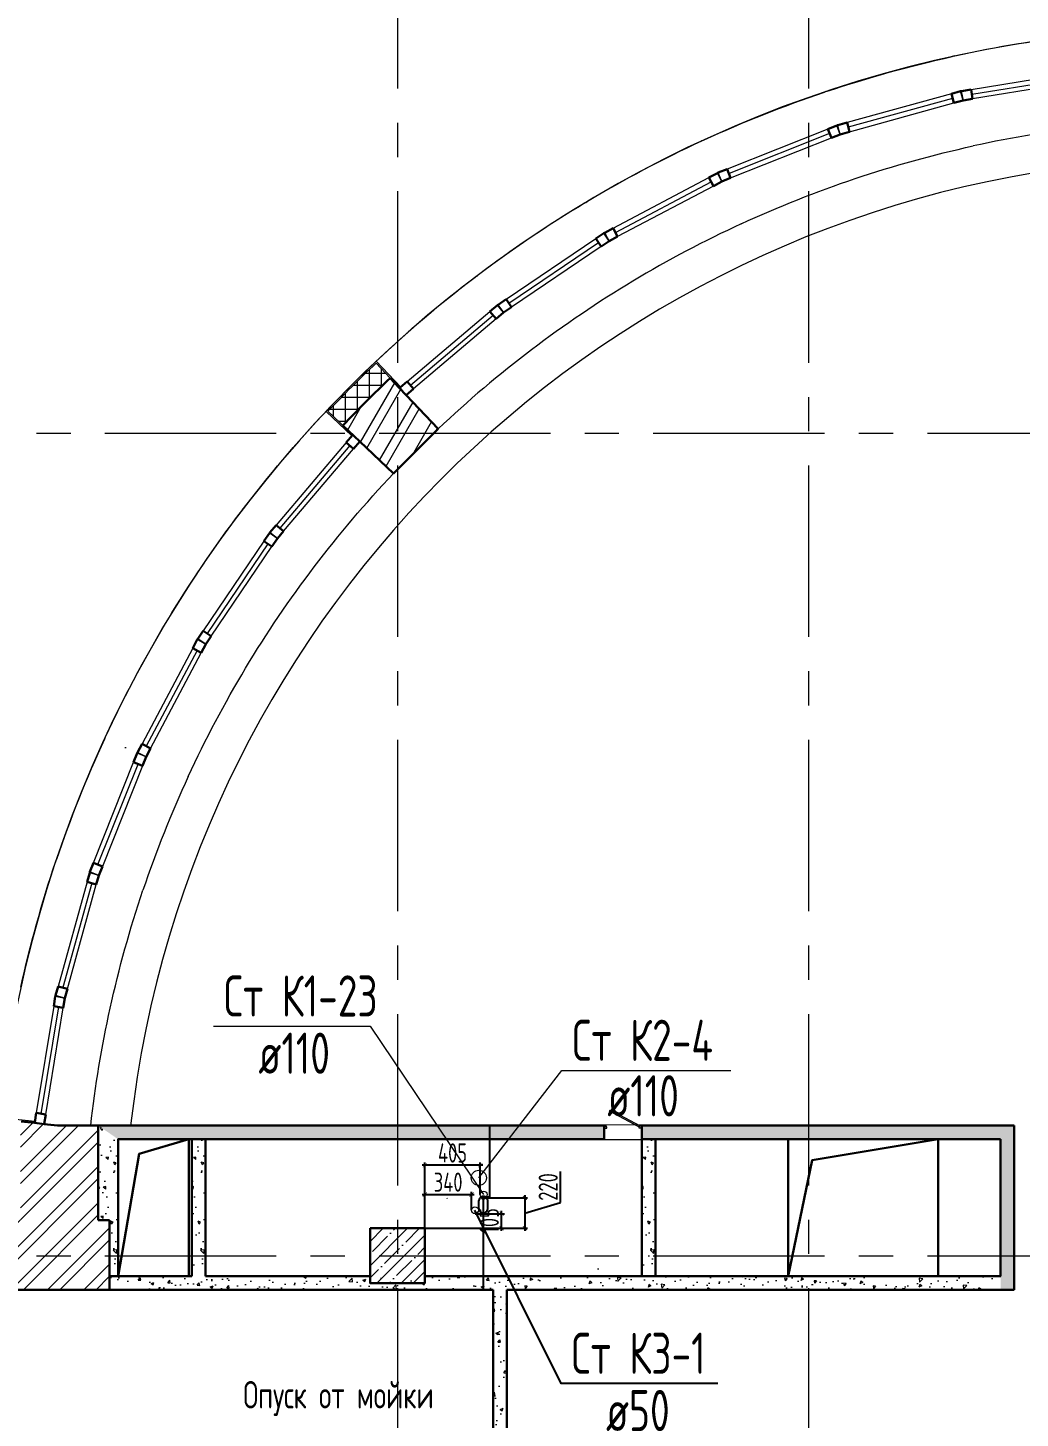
# Model space of a CAD drawing. Header units: millimetres. Extents: x -8689834 to 9419935, y -370377 to 166066.
# Drawn here: x -214931 to -207691, y 117416 to 127556 of the extents above; entities that cross this region are included whole.
import ezdxf
from ezdxf import colors
from ezdxf.entities.mleader import LeaderData, LeaderLine
from ezdxf.math import Vec2, Vec3

# ---------------------------------------------------------------- set-up
doc = ezdxf.new("R2010")
doc.units = ezdxf.units.MM
doc.header["$MEASUREMENT"] = 0
doc.linetypes.add('CENTER', pattern=[2, 1.25, -0.25, 0.25, -0.25])
doc.linetypes.add('Wipeout_Contour', pattern=[1000, 0, -1000])
doc.layers.get('0').update_dxf_attribs({"color": 250, "lineweight": 9})
for name, color, linetype, lineweight in [('_0', 250, 'Continuous', 9), ('АР_Колонны', 250, 'Continuous', 30), ('АР_Колонны Штрих', 250, 'Continuous', 5), ('АР_Навесной фасад', 190, 'Continuous', 5), ('АР_Оси', 195, 'Continuous', 9), ('АР_Отметки', 250, 'Continuous', 15), ('АР_Перегородки газоблок', 165, 'Continuous', 30), ('АР_Перегородки газоблок_Штрих', 165, 'Continuous', 5), ('АР_Подоконники', 163, 'Continuous', 9), ('АР_Сущ Несущая стена', 216, 'Continuous', 30), ('АР_Утеплитель', 154, 'Continuous', 9), ('АР_Штриховка кирпич', 250, 'Continuous', 9), ('ВК_канализация', 32, 'Continuous', 30), ('Задания на лючки', 32, 'Continuous', 15), ('Конструктив - Стены Несущие_Ном._пера__141', 7, 'Continuous', 20), ('М_проемы ОВ 4-5эт', 172, 'Continuous', 30), ('Окна Archicad_Ном._пера__1', 7, 'Continuous', 15), ('Окна Archicad_Ном._пера__141', 7, 'Continuous', 20), ('Окна Archicad_Ном._пера__21', 7, 'Continuous', 30), ('Эвакуация', 7, 'Continuous', 9)]:
    doc.layers.add(name, color=color, linetype=linetype, lineweight=lineweight)
for name, color, linetype in [('АР_Кровля дорожки', 245, 'Continuous'), ('Конструктив - Стены Несущие', 7, 'Continuous'), ('М_ОВ-ВК', 90, 'Continuous')]:
    doc.layers.add(name, color=color, linetype=linetype)
doc.layers.add('Конструктив - Стены Несущие_Ном._пера__176', color=7, linetype='Continuous', lineweight=5, true_color=0x93a0c6)
doc.styles.add('ISOCPEUR', font='isocpeur.ttf', dxfattribs={"width": 0.7})
doc.dimstyles.new('R_50', dxfattribs={"dimtxt": 140, "dimasz": 30, "dimexe": 20, "dimexo": 0, "dimgap": 20, "dimtad": 1, "dimdec": 0, "dimrnd": 5, "dimzin": 0, "dimdsep": 46, "dimtxsty": 'ISOCPEUR', "dimblk": 'ARCHTICK', "dimcen": 50, "dimdle": 20, "dimclrd": 256, "dimclre": 256, "dimclrt": 256, "dimadec": 0, "dimazin": 0, "dimtfac": 2, "dimtdec": 0, "dimtofl": 0, "dimtmove": 1, "dimatfit": 3, "dimfxl": 1, "dimtvp": 3, "dimtolj": 1, "dimtzin": 0, "dimarcsym": 0})
pattern_1 = [(45, (585.08, -69568.93), (-111.36932, 111.36932), [0, -105, 0, -157.5]), (110, (935.08, -69568.93), (148.0016, 53.86817), [0, -77, 0, -133])]

# ---------------------------------------------------------------- blocks, each defined once
blk = doc.blocks.new('_DotSmall')
at = {"color": 0, "linetype": 'ByBlock', "const_width": 0.5}
blk.add_lwpolyline([(-0.0625, 0, 1), (0.0625, 0, 1)], format="xyb", close=True, dxfattribs=at)
blk = doc.blocks.new('*U1792')
at = {"color": 7}
blk.add_wipeout([(-565, 60), (445, 60), (445, -310), (-565, -310)], dxfattribs=at)
for p, q in [((-530, 60), (-565, 60)), ((-550, 60), (-550, -10)), ((-550, -10), (-550, 60)), ((-510, 60), (-530, 60)), ((-510, 20), (-510, 60)), ((-500, 20), (-510, 20)), ((-500, -10), (-500, 20)), ((380, -10), (380, 20)), ((380, 20), (390, 20)), ((390, 20), (390, 60)), ((390, 60), (410, 60)), ((410, 60), (445, 60)), ((430, 60), (430, -10)), ((430, -10), (430, 60)), ((-565, -10), (-530, -10)), ((-530, -10), (-500, -10)), ((410, -10), (380, -10)), ((445, -10), (410, -10))]:
    blk.add_line(p, q)
at = {"lineweight": 30}
for p, q in [((-565, 60), (-565, -310)), ((445, 60), (445, -310))]:
    blk.add_line(p, q, dxfattribs=at)
blk.add_lwpolyline([(389, 60), (370, 25), (-424, 448), (-406, 483)], close=True)
blk = doc.blocks.new('Ви-1')
at = {"layer": 'АР_Штриховка кирпич', "ltscale": 100}
h = blk.add_hatch(dxfattribs=at)
h.set_pattern_fill('ANSI32', color=256, scale=500, angle=15)
h.set_pattern_definition([(60, (77450.78, -125124.61), (-162.37976, 93.75), []), (60, (77536.15, -125101.74), (-162.37976, 93.75), [])])
h.paths.add_polyline_path([(155, -179), (103, -123), (-73, -293), (-243, -468), (-184, -524), (155, -524)])
h.paths.add_polyline_path([(219, -247), (171, -196), (155, -179), (155, -524), (423, -524), (453, -494)])
h.paths.add_polyline_path([(423, -524), (155, -524), (155, -791)])
h.paths.add_polyline_path([(155, -524), (-184, -524), (-120, -585), (127, -819), (155, -791)])
at = {"layer": 'Конструктив - Стены Несущие_Ном._пера__176', "linetype": 'Continuous', "lineweight": 5, "true_color": 0x93a0c6}
h = blk.add_hatch(dxfattribs=at)
h.set_pattern_fill('ШТУКАТУРКА__ГИПС_01', color=253, style=0, pattern_type=2)
h.set_pattern_definition(pattern_1)
h.paths.add_polyline_path([(1529, 1158), (1521, 1153), (1655, 930), (1663, 936), (1535, 1150)])
h = blk.add_hatch(dxfattribs=at)
h.set_pattern_fill('ШТУКАТУРКА__ГИПС_01', color=253, style=0, pattern_type=2)
h.set_pattern_definition(pattern_1)
h.paths.add_polyline_path([(730, 617), (722, 611), (879, 404), (887, 410), (736, 609)])
h = blk.add_hatch(dxfattribs=at)
h.set_pattern_fill('ШТУКАТУРКА__ГИПС_01', color=253, style=0, pattern_type=2)
h.set_pattern_definition(pattern_1)
h.paths.add_polyline_path([(-1978, -2747), (-1982, -2756), (-1746, -2866), (-1742, -2856), (-1969, -2751)])
h = blk.add_hatch(dxfattribs=at)
h.set_pattern_fill('ШТУКАТУРКА__ГИПС_01', color=253, style=0, pattern_type=2)
h.set_pattern_definition(pattern_1)
h.paths.add_polyline_path([(-2339, -3654), (-2092, -3737), (-2089, -3727), (-2326, -3647), (-2336, -3644)])
at = {"layer": '_0'}
for p, q in [((4211, 2224), (4202, 2221)), ((4221, 2226), (4211, 2224)), ((3281, 1966), (3271, 1963)), ((3290, 1969), (3281, 1966)), ((4257, 1967), (4267, 1970)), ((4267, 1970), (4277, 1971)), ((3354, 1716), (3363, 1720)), ((3363, 1720), (3373, 1723)), ((2383, 1610), (2374, 1606)), ((2392, 1614), (2383, 1610)), ((2483, 1369), (2492, 1374)), ((2492, 1374), (2501, 1378)), ((730, 617), (722, 611)), ((738, 623), (730, 617)), ((879, 404), (887, 410)), ((887, 410), (895, 416))]:
    blk.add_line(p, q, dxfattribs=at)
at = {"layer": 'АР_Навесной фасад', "ltscale": 100}
blk.add_line((-2490, -5546), (-2749, -5518), dxfattribs=at)
blk.add_arc((6121, -6494), 8924, 95.7005, 174.0842, dxfattribs=at)
at = {"layer": 'АР_Подоконники', "ltscale": 100}
blk.add_arc((6110, -6470), 7952, 94.3613, 173.5319, dxfattribs=at)
at = {"layer": 'АР_Сущ Несущая стена', "ltscale": 100}
for p, q in [((219, -247), (453, -494)), ((127, -819), (453, -494)), ((-120, -585), (127, -819)), ((-2591, -5545), (-2492, -5556))]:
    blk.add_line(p, q, dxfattribs=at)
at = {"layer": 'Конструктив - Стены Несущие_Ном._пера__141', "color": 7, "linetype": 'Continuous', "lineweight": 20}
for p, q in [((4211, 2224), (4202, 2221)), ((4211, 2224), (4221, 2226)), ((3281, 1966), (3271, 1963)), ((3281, 1966), (3290, 1969)), ((4267, 1970), (4257, 1967)), ((4267, 1970), (4277, 1971)), ((3363, 1720), (3354, 1716)), ((3363, 1720), (3373, 1723)), ((2383, 1610), (2374, 1606)), ((2383, 1610), (2392, 1614)), ((2492, 1374), (2483, 1369)), ((2492, 1374), (2501, 1378)), ((1529, 1158), (1521, 1153)), ((1529, 1158), (1538, 1164)), ((1663, 936), (1655, 930)), ((1663, 936), (1672, 940)), ((730, 617), (722, 611)), ((730, 617), (738, 623)), ((887, 410), (879, 404)), ((887, 410), (895, 416)), ((219, -247), (453, -494)), ((-120, -585), (127, -819)), ((-984, -1095), (-990, -1102)), ((-984, -1095), (-978, -1087)), ((-777, -1252), (-783, -1260)), ((-777, -1252), (-771, -1244)), ((-1526, -1894), (-1531, -1902)), ((-1526, -1894), (-1521, -1885)), ((-1303, -2028), (-1308, -2037)), ((-1303, -2028), (-1298, -2020)), ((-1978, -2747), (-1982, -2756)), ((-1978, -2747), (-1974, -2738)), ((-1742, -2856), (-1746, -2866)), ((-1742, -2856), (-1738, -2847)), ((-2336, -3644), (-2339, -3654)), ((-2336, -3644), (-2332, -3635)), ((-2089, -3727), (-2092, -3737)), ((-2089, -3727), (-2086, -3718)), ((-2340, -4631), (-2342, -4641)), ((-2340, -4631), (-2338, -4621))]:
    blk.add_line(p, q, dxfattribs=at)
for start, end in [(133.3737, 133.5821), (136.3589, 136.5672)]:
    blk.add_arc((6121, -6494), 8254, start, end, dxfattribs=at)
at = {"layer": 'Окна Archicad_Ном._пера__1', "color": 7, "linetype": 'Continuous', "lineweight": 15}
for p, q in [((4340, 1982), (5120, 2109)), ((4346, 1947), (5125, 2074)), ((5131, 2040), (4351, 1913)), ((4196, 1950), (3435, 1740)), ((4282, 1901), (4263, 1969)), ((4282, 1901), (4271, 1970)), ((4205, 1916), (3444, 1706)), ((3453, 1672), (4215, 1883)), ((3295, 1693), (2561, 1401)), ((3308, 1660), (2574, 1369)), ((2586, 1336), (3321, 1628)), ((3386, 1653), (3360, 1719)), ((3386, 1653), (3367, 1721)), ((1728, 970), (2427, 1339)), ((2521, 1310), (2489, 1372)), ((2521, 1310), (2496, 1375)), ((1745, 939), (2443, 1308)), ((2460, 1277), (1761, 908)), ((1699, 875), (1660, 933)), ((1699, 875), (1667, 937)), ((948, 452), (1602, 894)), ((967, 423), (1622, 865)), ((1641, 836), (987, 394)), ((929, 355), (884, 408)), ((929, 355), (890, 412)), ((250, -175), (853, 336)), ((875, 309), (273, -201)), ((-192, -616), (-703, -1218)), ((-676, -1241), (-165, -639)), ((-819, -1313), (-1262, -1967)), ((-721, -1294), (-779, -1255)), ((-721, -1294), (-775, -1249)), ((-790, -1332), (-1233, -1986)), ((-1204, -2006), (-761, -1352)), ((-1243, -2064), (-1301, -2025)), ((-1338, -2093), (-1708, -2791)), ((-1307, -2109), (-1677, -2807)), ((-1646, -2824), (-1276, -2126)), ((-1243, -2064), (-1305, -2031)), ((-2062, -3659), (-1770, -2925)), ((-2030, -3672), (-1737, -2938)), ((-1679, -2886), (-1744, -2860)), ((-1679, -2886), (-1741, -2853)), ((-1705, -2951), (-1997, -3685)), ((-2023, -3750), (-2090, -3731)), ((-2023, -3750), (-2088, -3724)), ((-2109, -3798), (-2321, -4560)), ((-2075, -3808), (-2287, -4569)), ((-2253, -4578), (-2042, -3817)), ((-2272, -4646), (-2341, -4634)), ((-2272, -4646), (-2339, -4627)), ((-2352, -4703), (-2480, -5483)), ((-2318, -4709), (-2446, -5489)), ((-2411, -5494), (-2283, -4715)), ((-2422, -5563), (-2491, -5552))]:
    blk.add_line(p, q, dxfattribs=at)
for major_axis, start_param, end_param in [((6310, 6310), 0.893947, 0.99997), ((5837, 5837), 0.892826, 1.001091), ((-6310, 6310), -0.352056, -0.246033), ((-6310, 6310), -0.243792, -0.137768), ((-5837, 5837), -0.353177, -0.244912), ((5837, 5837), 1.325884, 1.434148), ((-5837, 5837), -0.136648, -0.028383), ((-6310, 6310), 0.353267, 0.45929), ((-7667, 3058), -0.053684, 0.054581)]:
    blk.add_ellipse((6121, -6494), major_axis=major_axis, ratio=1, start_param=start_param, end_param=end_param, dxfattribs=at)
at = {"layer": 'Окна Archicad_Ном._пера__1', "color": 7, "linetype": 'Continuous', "lineweight": 15, "extrusion": (0, 0, -1)}
for major_axis, start_param, end_param in [((6310, 6310), -1.108235, -1.002211), ((6310, 6310), -1.216499, -1.110476), ((-5837, 5837), 0.461441, 0.569706), ((-5837, 5837), 0.353177, 0.461441), ((-5837, 5837), 6.147568, 6.255832), ((-6310, 6310), 6.040424, 6.146447), ((-5837, 5837), 6.039303, 6.147568), ((6310, 6310), 4.361363, 4.467386), ((5837, 5837), 4.360243, 4.468507), ((-8621, 2308), -0.043721, 0.062302), ((5837, 5837), 4.143714, 4.251978), ((5837, 5837), 4.038655, 4.143714)]:
    blk.add_ellipse((6121, -6494), major_axis=major_axis, ratio=1, start_param=start_param, end_param=end_param, dxfattribs=at)
at = {"layer": 'Окна Archicad_Ном._пера__141', "color": 7, "linetype": 'Continuous', "lineweight": 20}
for p, q in [((4211, 2224), (4202, 2221)), ((4211, 2224), (4221, 2226)), ((3281, 1966), (3271, 1963)), ((3281, 1966), (3290, 1969)), ((4267, 1970), (4282, 1901)), ((4267, 1970), (4282, 1901)), ((4267, 1970), (4282, 1901)), ((4267, 1970), (4282, 1901)), ((3363, 1720), (3386, 1653)), ((3363, 1720), (3386, 1653)), ((3363, 1720), (3386, 1653)), ((3363, 1720), (3386, 1653)), ((2383, 1610), (2374, 1606)), ((2383, 1610), (2392, 1614)), ((2492, 1374), (2521, 1310)), ((2492, 1374), (2521, 1310)), ((2492, 1374), (2521, 1310)), ((2492, 1374), (2521, 1310)), ((1529, 1158), (1521, 1153)), ((1529, 1158), (1538, 1164)), ((1663, 936), (1699, 875)), ((1663, 936), (1699, 875)), ((1663, 936), (1699, 875)), ((1663, 936), (1699, 875)), ((730, 617), (722, 611)), ((730, 617), (738, 623)), ((887, 410), (929, 355)), ((887, 410), (929, 355)), ((887, 410), (929, 355)), ((887, 410), (929, 355)), ((-984, -1095), (-990, -1102)), ((-984, -1095), (-978, -1087)), ((-777, -1252), (-721, -1294)), ((-777, -1252), (-721, -1294)), ((-777, -1252), (-721, -1294)), ((-777, -1252), (-721, -1294)), ((-1526, -1894), (-1531, -1902)), ((-1526, -1894), (-1521, -1885)), ((-1303, -2028), (-1243, -2064)), ((-1303, -2028), (-1243, -2064)), ((-1303, -2028), (-1243, -2064)), ((-1303, -2028), (-1243, -2064)), ((-1978, -2747), (-1982, -2756)), ((-1978, -2747), (-1974, -2738)), ((-1742, -2856), (-1679, -2886)), ((-1742, -2856), (-1679, -2886)), ((-1742, -2856), (-1679, -2886)), ((-1742, -2856), (-1679, -2886)), ((-2336, -3644), (-2339, -3654)), ((-2336, -3644), (-2332, -3635)), ((-2089, -3727), (-2023, -3750)), ((-2089, -3727), (-2023, -3750)), ((-2089, -3727), (-2023, -3750)), ((-2089, -3727), (-2023, -3750)), ((-2340, -4631), (-2272, -4646)), ((-2340, -4631), (-2272, -4646)), ((-2340, -4631), (-2272, -4646)), ((-2340, -4631), (-2272, -4646))]:
    blk.add_line(p, q, dxfattribs=at)
at = {"layer": 'Окна Archicad_Ном._пера__21', "color": 7, "linetype": 'Continuous', "lineweight": 30}
for p, q in [((4263, 1969), (4196, 1950)), ((4196, 1950), (4215, 1883)), ((4267, 1970), (4263, 1969)), ((4267, 1970), (4271, 1970)), ((4271, 1970), (4340, 1982)), ((4340, 1982), (4351, 1913)), ((4215, 1883), (4282, 1901)), ((4351, 1913), (4282, 1901)), ((3435, 1740), (3367, 1721)), ((3453, 1672), (3435, 1740)), ((3360, 1719), (3295, 1693)), ((3295, 1693), (3321, 1628)), ((3321, 1628), (3386, 1653)), ((3363, 1720), (3360, 1719)), ((3367, 1721), (3363, 1720)), ((3386, 1653), (3453, 1672)), ((2427, 1339), (2489, 1372)), ((2460, 1277), (2427, 1339)), ((2489, 1372), (2492, 1374)), ((2496, 1375), (2492, 1374)), ((2561, 1401), (2496, 1375)), ((2521, 1310), (2586, 1336)), ((2586, 1336), (2561, 1401)), ((2521, 1310), (2460, 1277)), ((1602, 894), (1660, 933)), ((1660, 933), (1663, 936)), ((1663, 936), (1667, 937)), ((1667, 937), (1728, 970)), ((1728, 970), (1761, 908)), ((1641, 836), (1602, 894)), ((1699, 875), (1641, 836)), ((1761, 908), (1699, 875)), ((830, 363), (884, 408)), ((884, 408), (887, 410)), ((887, 410), (890, 412)), ((890, 412), (948, 452)), ((948, 452), (987, 394)), ((875, 309), (830, 363)), ((929, 355), (875, 309)), ((987, 394), (929, 355)), ((-730, -1195), (-775, -1249)), ((-676, -1241), (-730, -1195)), ((-779, -1255), (-819, -1313)), ((-819, -1313), (-761, -1352)), ((-777, -1252), (-779, -1255)), ((-775, -1249), (-777, -1252)), ((-761, -1352), (-721, -1294)), ((-721, -1294), (-676, -1241)), ((-1303, -2028), (-1305, -2031)), ((-1301, -2025), (-1303, -2028)), ((-1262, -1967), (-1301, -2025)), ((-1204, -2006), (-1262, -1967)), ((-1243, -2064), (-1204, -2006)), ((-1305, -2031), (-1338, -2093)), ((-1338, -2093), (-1276, -2126)), ((-1276, -2126), (-1243, -2064)), ((-1708, -2791), (-1741, -2853)), ((-1646, -2824), (-1708, -2791)), ((-1679, -2886), (-1646, -2824)), ((-1770, -2925), (-1744, -2860)), ((-1705, -2951), (-1770, -2925)), ((-1744, -2860), (-1742, -2856)), ((-1741, -2853), (-1742, -2856)), ((-1679, -2886), (-1705, -2951)), ((-2090, -3731), (-2109, -3798)), ((-2089, -3727), (-2090, -3731)), ((-2089, -3727), (-2088, -3724)), ((-2088, -3724), (-2062, -3659)), ((-2062, -3659), (-1997, -3685)), ((-2042, -3817), (-2023, -3750)), ((-1997, -3685), (-2023, -3750)), ((-2109, -3798), (-2042, -3817)), ((-2321, -4560), (-2339, -4627)), ((-2253, -4578), (-2321, -4560)), ((-2341, -4634), (-2352, -4703)), ((-2340, -4631), (-2341, -4634)), ((-2339, -4627), (-2340, -4631)), ((-2283, -4715), (-2272, -4646)), ((-2272, -4646), (-2253, -4578)), ((-2352, -4703), (-2283, -4715)), ((-2491, -5552), (-2492, -5556)), ((-2480, -5483), (-2491, -5552)), ((-2411, -5494), (-2480, -5483)), ((-2422, -5563), (-2411, -5494))]:
    blk.add_line(p, q, dxfattribs=at)
at = {"color": 254, "linetype": 'Wipeout_Contour', "lineweight": 0, "ltscale": 349198.97132}
blk.add_wipeout([(0, 0), (-7, -7), (0, -14), (171, -196), (179, -189)], dxfattribs=at).dxf.layer = 'Конструктив - Стены Несущие'
at = {"color": 254, "linetype": 'Wipeout_Contour', "lineweight": 0, "ltscale": 347451.876282}
blk.add_wipeout([(-366, -366), (-177, -545), (-170, -537), (-352, -365), (-359, -358)], dxfattribs=at).dxf.layer = 'Конструктив - Стены Несущие'
at = {"layer": 'АР_Утеплитель', "ltscale": 100}
h = blk.add_hatch(dxfattribs=at)
h.set_pattern_fill('ANSI37', color=256, scale=700, angle=45)
h.set_pattern_definition([(90, (77450.78, -125124.615), (-87.5, 0), []), (180, (77450.78, -125124.615), (-7e-15, -87.5), [])])
h.paths.add_polyline_path([(103, -123), (0, -14), (-179, -187), (-352, -365), (-243, -468, -0.013935)])
at = {"layer": 'АР_Сущ Несущая стена', "ltscale": 100}
blk.add_line((171, -196), (219, -247), dxfattribs=at)
for points in [[(103, -123), (171, -196)], [(-243, -468), (-120, -585)]]:
    blk.add_lwpolyline(points, dxfattribs=at)
blk.add_arc((6121, -6494), 8764, 133.3737, 136.5672, dxfattribs=at)
at = {"layer": 'Конструктив - Стены Несущие_Ном._пера__141', "color": 7, "linetype": 'Continuous', "lineweight": 20}
for p, q in [((-7, -7), (0, 0)), ((179, -189), (0, 0)), ((0, -14), (171, -196)), ((171, -196), (179, -189)), ((171, -196), (219, -247)), ((-359, -358), (-366, -366)), ((-177, -545), (-366, -366)), ((-352, -365), (-170, -537)), ((-170, -537), (-177, -545)), ((-170, -537), (-120, -585))]:
    blk.add_line(p, q, dxfattribs=at)
for radius in [8924, 8914]:
    blk.add_arc((6121, -6494), radius, 133.3737, 136.5672, dxfattribs=at)
at = {"layer": 'Окна Archicad_Ном._пера__1', "color": 7, "linetype": 'Continuous', "lineweight": 15}
for p, q in [((227, -148), (830, 363)), ((219, -247), (174, -193)), ((-218, -593), (-730, -1195)), ((-120, -585), (-173, -540))]:
    blk.add_line(p, q, dxfattribs=at)
blk.add_ellipse((6121, -6494), major_axis=(-6310, 6310), ratio=1, start_param=-0.135527, end_param=-0.029504, dxfattribs=at)
at = {"layer": 'Окна Archicad_Ном._пера__1', "color": 7, "linetype": 'Continuous', "lineweight": 15, "extrusion": (0, 0, -1)}
blk.add_ellipse((6121, -6494), major_axis=(6310, 6310), ratio=1, start_param=4.577892, end_param=4.683915, dxfattribs=at)
at = {"layer": 'Окна Archicad_Ном._пера__141', "color": 7, "linetype": 'Continuous', "lineweight": 20}
for p, q in [((-7, -7), (0, 0)), ((179, -189), (0, 0)), ((171, -196), (219, -247)), ((-359, -358), (-366, -366)), ((-177, -545), (-366, -366)), ((-170, -537), (-120, -585)), ((-170, -537), (-120, -585))]:
    blk.add_line(p, q, dxfattribs=at)
at = {"layer": 'Окна Archicad_Ном._пера__21', "color": 7, "linetype": 'Continuous', "lineweight": 30}
for p, q in [((171, -196), (174, -193)), ((174, -193), (227, -148)), ((273, -201), (219, -247)), ((227, -148), (273, -201)), ((-173, -540), (-218, -593)), ((-218, -593), (-165, -639)), ((-170, -537), (-173, -540)), ((-165, -639), (-120, -585))]:
    blk.add_line(p, q, dxfattribs=at)
blk = doc.blocks.new('_ArchTick')
at = {"color": 0, "linetype": 'ByBlock', "const_width": 0.15}
blk.add_lwpolyline([(-0.5, -0.5), (0.5, 0.5)], dxfattribs=at)
blk = doc.blocks.new('*D2197')
at = {"lineweight": -2, "ltscale": 100, "transparency": 16777216}
for p, q in [((-211668, 118907), (-211454, 118907)), ((-211474, 118781), (-211474, 118927)), ((-212034, 118801), (-211454, 118801))]:
    blk.add_line(p, q, dxfattribs=at)
at = {"lineweight": -2, "ltscale": 100, "transparency": 16777216, "xscale": 30, "yscale": 30, "zscale": 30}
for p, rotation in [((-211474, 118907), 90), ((-211474, 118801), 270)]:
    blk.add_blockref('_ArchTick', p, dxfattribs=dict(at, rotation=rotation))
at = {"ltscale": 100, "transparency": 16777216, "insert": (-211564, 118854), "char_height": 140, "attachment_point": 5, "rotation": 90, "style": 'ISOCPEUR'}
blk.add_mtext('\\A1;105', dxfattribs=at)
blk = doc.blocks.new('*D2198')
at = {"lineweight": -2, "ltscale": 100, "transparency": 16777216}
for p, q in [((-211044, 118989), (-211044, 119215)), ((-211607, 119022), (-211284, 119022)), ((-211304, 119042), (-211304, 118781)), ((-211304, 118911), (-211044, 118989)), ((-212034, 118801), (-211284, 118801))]:
    blk.add_line(p, q, dxfattribs=at)
at = {"lineweight": -2, "ltscale": 100, "transparency": 16777216, "xscale": 30, "yscale": 30, "zscale": 30}
for p, rotation in [((-211304, 119022), 90), ((-211304, 118801), 270)]:
    blk.add_blockref('_ArchTick', p, dxfattribs=dict(at, rotation=rotation))
at = {"ltscale": 100, "transparency": 16777216, "insert": (-211134, 119102), "char_height": 140, "attachment_point": 5, "rotation": 90, "style": 'ISOCPEUR'}
blk.add_mtext('\\A1;220', dxfattribs=at)
blk = doc.blocks.new('*D2034')
at = {"lineweight": -2, "ltscale": 100, "transparency": 16777216}
for p, q in [((-212054, 119047), (-211673, 119047)), ((-212034, 118801), (-212034, 119067)), ((-211693, 118932), (-211693, 119067))]:
    blk.add_line(p, q, dxfattribs=at)
at = {"lineweight": -2, "ltscale": 100, "transparency": 16777216, "xscale": 30, "yscale": 30, "zscale": 30, "rotation": 180}
blk.add_blockref('_ArchTick', (-212034, 119047), dxfattribs=at)
at = {"lineweight": -2, "ltscale": 100, "transparency": 16777216, "xscale": 30, "yscale": 30, "zscale": 30}
blk.add_blockref('_ArchTick', (-211693, 119047), dxfattribs=at)
at = {"ltscale": 100, "transparency": 16777216, "insert": (-211864, 119137), "char_height": 140, "attachment_point": 5, "style": 'ISOCPEUR'}
blk.add_mtext('\\A1;340', dxfattribs=at)
blk = doc.blocks.new('*D2035')
at = {"lineweight": -2, "ltscale": 100, "transparency": 16777216}
for p, q in [((-211610, 119260), (-212054, 119260)), ((-212034, 119027), (-212034, 119280)), ((-211630, 119047), (-211630, 119280))]:
    blk.add_line(p, q, dxfattribs=at)
at = {"lineweight": -2, "ltscale": 100, "transparency": 16777216, "xscale": 30, "yscale": 30, "zscale": 30, "rotation": 180}
blk.add_blockref('_ArchTick', (-212034, 119260), dxfattribs=at)
at = {"lineweight": -2, "ltscale": 100, "transparency": 16777216, "xscale": 30, "yscale": 30, "zscale": 30}
blk.add_blockref('_ArchTick', (-211630, 119260), dxfattribs=at)
at = {"ltscale": 100, "transparency": 16777216, "insert": (-211832, 119350), "char_height": 140, "attachment_point": 5, "style": 'ISOCPEUR'}
blk.add_mtext('\\A1;405', dxfattribs=at)

msp = doc.modelspace()

# ---------------------------------------------------------------- hatches: boundary and pattern name
at = {"layer": 'АР_Колонны Штрих', "ltscale": 100}
h = msp.add_hatch(dxfattribs=at)
h.set_pattern_fill('ANSI35', scale=500)
h.set_pattern_definition([(45, (-1169486.01, 158672.16), (-88.388348, 88.388348), []), (45, (-1169397.63, 158672.16), (-88.388348, 88.388348), [156.25, -31.25, 0, -31.25])])
h.paths.add_polyline_path([(-212033.9, 118800.7), (-212433.9, 118800.7), (-212433.9, 118400.7), (-212033.9, 118400.7)])
at = {"layer": 'АР_Перегородки газоблок_Штрих', "ltscale": 100}
h = msp.add_hatch(dxfattribs=at)
h.set_pattern_fill('AR-CONC', scale=30)
h.set_pattern_definition([(50, (2627.93, 6749.96), (215.17805, -18.82564), [22.5, -247.5]), (355, (2627.93, 6749.96), (-41.6254, 225.65764), [18, -198]), (100.45144, (2645.86, 6748.4), (173.55265, 206.832), [19.12206, -210.34263]), (46.1842, (2627.93, 6809.96), (320.1724, -49.65578), [33.75, -371.25]), (96.63564, (2654.6, 6805.82), (280.3986, 292.2356), [28.6831, -315.51413]), (351.18416, (2627.93, 6809.96), (280.3986, 292.2356), [27, -297]), (21, (2657.93, 6794.96), (179.07212, -120.78567), [22.5, -247.5]), (326, (2657.93, 6794.96), (72.9946, 217.54501), [18, -198]), (71.45144, (2672.85, 6784.9), (252.06671, 96.75935), [19.12206, -210.34263]), (37.5, (2627.93, 6749.96), (3.647957, 99.868156), [0, -195.6, 0, -201, 0, -198.75]), (7.5, (2627.93, 6749.96), (78.92086, 118.323514), [0, -114.6, 0, -191.1, 0, -75.75]), (327.5, (2561.03, 6749.96), (160.14673, -6.766462), [0, -75, 0, -234, 0, -310.5]), (317.5, (2531.03, 6749.96), (174.95585, 30.031495), [0, -97.5, 0, -155.4, 0, -220.5])])
h.paths.add_polyline_path([(-207733.9, 119550.6), (-214417.2, 119550.6), (-214272, 119450.6), (-207833.9, 119450.6), (-207833.9, 118350.7), (-207733.9, 118350.7)])
h = msp.add_hatch(dxfattribs=at)
h.set_pattern_fill('AR-CONC', scale=30, angle=90)
h.set_pattern_definition([(140, (-101571.35, 329792.49), (18.82564, 215.17805), [22.5, -247.5]), (85, (-101571.35, 329792.49), (-225.65764, -41.6254), [18, -198]), (190.45144, (-101569.78, 329810.42), (-206.832, 173.55265), [19.12206, -210.34263]), (136.1842, (-101631.35, 329792.5), (49.65578, 320.1724), [33.75, -371.25]), (186.63564, (-101627.2, 329819.17), (-292.2356, 280.3986), [28.6831, -315.51413]), (81.18416, (-101631.35, 329792.5), (-292.2356, 280.3986), [27, -297]), (111, (-101616.35, 329822.49), (120.78567, 179.07212), [22.5, -247.5]), (56, (-101616.35, 329822.49), (-217.54501, 72.9946), [18, -198]), (161.45144, (-101606.28, 329837.4), (-96.75935, 252.06671), [19.12206, -210.34263]), (127.5, (-101571.35, 329792.49), (-99.868156, 3.647957), [0, -195.6, 0, -201, 0, -198.75]), (97.5, (-101571.35, 329792.49), (-118.323514, 78.92086), [0, -114.6, 0, -191.1, 0, -75.75]), (57.5, (-101571.35, 329725.59), (6.766462, 160.14673), [0, -75, 0, -234, 0, -310.5]), (47.5, (-101571.35, 329695.59), (-30.031495, 174.95585), [0, -97.5, 0, -155.4, 0, -220.5])])
h.paths.add_polyline_path([(-214417.2, 119550.6), (-214417.2, 118860.7), (-214333.9, 118860.7), (-214333.9, 118450.7), (-214272, 118450.7), (-214272, 119330.6), (-214272, 119450.6)])
h = msp.add_hatch(dxfattribs=at)
h.set_pattern_fill('AR-CONC', scale=30, angle=90)
h.set_pattern_definition([(140, (-100933.23, 329792.49), (18.82564, 215.17805), [22.5, -247.5]), (85, (-100933.23, 329792.49), (-225.65764, -41.6254), [18, -198]), (190.45144, (-100931.66, 329810.42), (-206.832, 173.55265), [19.12206, -210.34263]), (136.1842, (-100993.23, 329792.5), (49.65578, 320.1724), [33.75, -371.25]), (186.63564, (-100989.1, 329819.17), (-292.2356, 280.3986), [28.6831, -315.51413]), (81.18416, (-100993.23, 329792.5), (-292.2356, 280.3986), [27, -297]), (111, (-100978.23, 329822.49), (120.78567, 179.07212), [22.5, -247.5]), (56, (-100978.23, 329822.49), (-217.54501, 72.9946), [18, -198]), (161.45144, (-100968.17, 329837.4), (-96.75935, 252.06671), [19.12206, -210.34263]), (127.5, (-100933.23, 329792.49), (-99.868156, 3.647957), [0, -195.6, 0, -201, 0, -198.75]), (97.5, (-100933.23, 329792.49), (-118.323514, 78.92086), [0, -114.6, 0, -191.1, 0, -75.75]), (57.5, (-100933.23, 329725.59), (6.766462, 160.14673), [0, -75, 0, -234, 0, -310.5]), (47.5, (-100933.23, 329695.59), (-30.031495, 174.95585), [0, -97.5, 0, -155.4, 0, -220.5])])
h.paths.add_polyline_path([(-213733.9, 119450.6), (-213733.9, 118450.7), (-213633.9, 118450.7), (-213633.9, 119330.6), (-213633.9, 119450.6)])
h = msp.add_hatch(dxfattribs=at)
h.set_pattern_fill('AR-CONC', scale=30, angle=90)
h.set_pattern_definition([(140, (-97651.45, 329792.49), (18.82564, 215.17805), [22.5, -247.5]), (85, (-97651.45, 329792.49), (-225.65764, -41.6254), [18, -198]), (190.45144, (-97649.88, 329810.42), (-206.832, 173.55265), [19.12206, -210.34263]), (136.1842, (-97711.45, 329792.5), (49.65578, 320.1724), [33.75, -371.25]), (186.63564, (-97707.3, 329819.17), (-292.2356, 280.3986), [28.6831, -315.51413]), (81.18416, (-97711.45, 329792.5), (-292.2356, 280.3986), [27, -297]), (111, (-97696.45, 329822.49), (120.78567, 179.07212), [22.5, -247.5]), (56, (-97696.45, 329822.49), (-217.54501, 72.9946), [18, -198]), (161.45144, (-97686.38, 329837.4), (-96.75935, 252.06671), [19.12206, -210.34263]), (127.5, (-97651.45, 329792.49), (-99.868156, 3.647957), [0, -195.6, 0, -201, 0, -198.75]), (97.5, (-97651.45, 329792.49), (-118.323514, 78.92086), [0, -114.6, 0, -191.1, 0, -75.75]), (57.5, (-97651.45, 329725.59), (6.766462, 160.14673), [0, -75, 0, -234, 0, -310.5]), (47.5, (-97651.45, 329695.59), (-30.031495, 174.95585), [0, -97.5, 0, -155.4, 0, -220.5])])
h.paths.add_polyline_path([(-210452.1, 119450.6), (-210452.1, 118450.7), (-210352.1, 118450.7), (-210352.1, 119330.6), (-210352.1, 119450.6)])
h = msp.add_hatch(dxfattribs=at)
h.set_pattern_fill('AR-CONC', scale=30)
h.set_pattern_definition([(50, (-1093.51, 5650), (215.17805, -18.82564), [22.5, -247.5]), (355, (-1093.5, 5650), (-41.6254, 225.65764), [18, -198]), (100.45144, (-1075.58, 5648.43), (173.55265, 206.832), [19.12206, -210.34263]), (46.1842, (-1093.5, 5710), (320.1724, -49.65578), [33.75, -371.25]), (96.63564, (-1066.83, 5705.86), (280.3986, 292.2356), [28.6831, -315.51413]), (351.18416, (-1093.5, 5710), (280.3986, 292.2356), [27, -297]), (21, (-1063.51, 5695), (179.07212, -120.78567), [22.5, -247.5]), (326, (-1063.5, 5695), (72.9946, 217.54501), [18, -198]), (71.45144, (-1048.59, 5684.93), (252.06671, 96.75935), [19.12206, -210.34263]), (37.5, (-1093.51, 5650), (3.647957, 99.868156), [0, -195.6, 0, -201, 0, -198.75]), (7.5, (-1093.51, 5650), (78.92086, 118.323514), [0, -114.6, 0, -191.1, 0, -75.75]), (327.5, (-1160.41, 5650), (160.14673, -6.766462), [0, -75, 0, -234, 0, -310.5]), (317.5, (-1190.41, 5650), (174.95585, 30.031495), [0, -97.5, 0, -155.4, 0, -220.5])])
h.paths.add_polyline_path([(-211435.4, 118450.7), (-214333.9, 118450.7), (-214333.9, 118350.7), (-211535.4, 118350.7), (-211535.4, 115923.8), (-211435.4, 115923.8)])
h = msp.add_hatch(dxfattribs=at)
h.set_pattern_fill('AR-CONC', scale=30, angle=180)
h.set_pattern_definition([(230, (-421777.2, 231151.36), (-215.17805, 18.82564), [22.5, -247.5]), (175, (-421777.2, 231151.36), (41.6254, -225.65764), [18, -198]), (280.45144, (-421795.13, 231152.93), (-173.55265, -206.832), [19.12206, -210.34263]), (226.1842, (-421777.2, 231091.36), (-320.1724, 49.65578), [33.75, -371.25]), (276.63564, (-421803.88, 231095.5), (-280.3986, -292.2356), [28.6831, -315.51413]), (171.18416, (-421777.2, 231091.36), (-280.3986, -292.2356), [27, -297]), (201, (-421807.2, 231106.36), (-179.07212, 120.78567), [22.5, -247.5]), (146, (-421807.2, 231106.36), (-72.9946, -217.54501), [18, -198]), (251.45144, (-421822.12, 231116.43), (-252.06671, -96.75935), [19.12206, -210.34263]), (217.5, (-421777.2, 231151.365), (-3.647957, -99.868156), [0, -195.6, 0, -201, 0, -198.75]), (187.5, (-421777.2, 231151.36), (-78.92086, -118.323514), [0, -114.6, 0, -191.1, 0, -75.75]), (147.5, (-421710.3, 231151.365), (-160.14673, 6.766462), [0, -75, 0, -234, 0, -310.5]), (137.5, (-421680.3, 231151.36), (-174.95585, -30.031495), [0, -97.5, 0, -155.4, 0, -220.5])])
h.paths.add_polyline_path([(-211435.4, 118350.7), (-207835.8, 118350.7), (-207835.8, 118450.7), (-211435.4, 118450.7)])
at = {"layer": 'АР_Штриховка кирпич', "ltscale": 100}
h = msp.add_hatch(dxfattribs=at)
h.set_pattern_fill('ANSI32', scale=500)
h.set_pattern_definition([(45, (-1163480.52, 164822.8), (-132.58252, 132.58252), []), (45, (-1163392.13, 164822.8), (-132.58252, 132.58252), [])])
h.paths.add_polyline_path([(-214333.9, 118860.8), (-214417.2, 118860.7), (-214417.2, 119550.6), (-214714.7, 119550.6), (-214980.2, 119579.6), (-214984.1, 119550.6), (-214984.1, 118860.7), (-218493.9, 118860.8), (-218493.9, 117835.7), (-217983.9, 117835.7), (-217983.9, 118350.7), (-214333.9, 118350.5)])

# ---------------------------------------------------------------- linework, layer by layer
at = {"layer": 'АР_Колонны', "color": 7, "ltscale": 100}
msp.add_lwpolyline([(-212433.9, 118800.7), (-212033.9, 118800.7), (-212033.9, 118400.7), (-212433.9, 118400.7)], close=True, dxfattribs=at)
at = {"layer": 'АР_Кровля дорожки', "color": 3, "ltscale": 500}
msp.add_lwpolyline([(-211607.4, 119021.8), (-211607.4, 118350.7)], dxfattribs=at)
at = {"layer": 'АР_Кровля дорожки', "color": 7, "ltscale": 500}
msp.add_lwpolyline([(-209895.8, 117668), (-211040.6, 117668), (-211668.2, 118932.5)], dxfattribs=at)
at = {"layer": 'АР_Оси', "color": 7, "linetype": 'CENTER', "ltscale": 1000}
for p, q in [((-212233.9, 134363.2), (-212233.9, 78630.8)), ((-209233.9, 134363.2), (-209233.9, 78630.8)), ((-224367.6, 124600.7), (-141189.2, 124600.7)), ((-224367.6, 124600.7), (-141189.2, 124600.7)), ((-224367.6, 118600.7), (-141189.2, 118600.7))]:
    msp.add_line(p, q, dxfattribs=at)
at = {"layer": 'АР_Перегородки газоблок', "color": 7, "ltscale": 100}
for p, q in [((-207733.9, 119550.6), (-214417.2, 119550.6)), ((-214417.2, 119550.6), (-214417.2, 119550.6)), ((-214272, 119450.6), (-214272, 118450.7)), ((-213733.9, 119450.6), (-214272, 119450.6)), ((-213733.9, 119450.6), (-213733.9, 118450.7)), ((-211535.4, 119450.6), (-213733.9, 119450.6)), ((-213633.9, 119450.6), (-213633.9, 118450.7)), ((-211535.4, 119450.6), (-207833.9, 119450.6)), ((-210452.1, 119450.6), (-210452.1, 118450.7)), ((-210352.1, 119450.6), (-210352.1, 118450.7)), ((-207833.9, 119450.6), (-207833.9, 118450.7)), ((-207733.9, 119550.6), (-207733.9, 118350.7)), ((-213733.9, 118450.7), (-214333.9, 118450.7)), ((-212433.9, 118450.7), (-213633.9, 118450.7)), ((-207831.9, 118450.7), (-212033.9, 118450.7)), ((-211535.4, 118350.7), (-214333.9, 118350.7)), ((-211535.4, 118149.9), (-211535.4, 118350.7)), ((-211435.4, 118350.7), (-211435.4, 115923.8)), ((-207733.9, 118350.7), (-211435.4, 118350.7))]:
    msp.add_line(p, q, dxfattribs=at)
msp.add_lwpolyline([(-211535.4, 116122.3), (-211535.4, 118218.1)], dxfattribs=at)
at = {"layer": 'АР_Сущ Несущая стена', "color": 7, "ltscale": 100}
for p, q in [((-214714.7, 119550.6), (-214417.2, 119550.6)), ((-214417.2, 118860.7), (-214333.9, 118860.7)), ((-214333.9, 118350.7), (-214333.9, 118860.7)), ((-217983.9, 118350.7), (-214333.9, 118350.7))]:
    msp.add_line(p, q, dxfattribs=at)
msp.add_lwpolyline([(-214417.2, 119550.6), (-214417.2, 118860.7)], dxfattribs=at)
at = {"layer": 'ВК_канализация', "color": 6, "lineweight": 13, "ltscale": 500}
msp.add_circle((-211640.2, 119168.7), 55, dxfattribs=at)
at = {"layer": 'ВК_канализация', "color": 244, "lineweight": 13, "ltscale": 500, "true_color": 0x991b1e}
msp.add_circle((-211605.3, 119046.7), 25, dxfattribs=at)
at = {"layer": 'ВК_канализация', "color": 30, "lineweight": 13, "ltscale": 500, "true_color": 0xf26722}
msp.add_circle((-211668.2, 118932.5), 25, dxfattribs=at)
at = {"layer": 'М_ОВ-ВК', "linetype": 'ByBlock'}
msp.add_lwpolyline([(-211607, 119032.5), (-211607.8, 119032.5, 0.4142136), (-211641.4, 118998.8), (-211641.4, 118947.5, 0.4142136), (-211607.7, 118913.9), (-211606.9, 118913.9, 0.4142136), (-211573.3, 118947.6), (-211573.3, 118998.9, 0.4142136)], format="xyb", close=True, dxfattribs=at)
msp.add_circle((-211607.4, 119021.8), 8.41, dxfattribs=at)
at = {"layer": 'М_проемы ОВ 4-5эт', "color": 7}
for points in [[(-214272, 118450.7), (-213756.7, 118450.7), (-213756.7, 119450.6), (-214272, 119450.6)], [(-209383.9, 118450.7), (-208289.4, 118450.7), (-208289.4, 119450.6), (-209383.9, 119450.6)]]:
    msp.add_lwpolyline(points, close=True, dxfattribs=at)
for points in [[(-214272, 118450.7), (-214117.4, 119343.7), (-213756.7, 119450.6)], [(-209383.9, 118450.7), (-209209.1, 119296.3), (-208289.4, 119450.6)]]:
    msp.add_lwpolyline(points, dxfattribs=at)
at = {"layer": 'Эвакуация', "color": 7, "lineweight": 18}
for p, q in [((-211869.6, 119016.3), (-211870.7, 119020.7)), ((-211869.6, 119016.3), (-211870.7, 119020.7)), ((-210770.7, 118500.8), (-210770.7, 118508.5))]:
    msp.add_line(p, q, dxfattribs=at)
at = {"layer": 'Эвакуация', "color": 7}
msp.add_line((-210770.7, 118508.5), (-210770.7, 118500.8), dxfattribs=at)

# ---------------------------------------------------------------- texts
at = {"layer": 'ВК_канализация', "color": 18, "ltscale": 100, "true_color": 0x000000, "attachment_point": 4, "style": 'ISOCPEUR'}
for s, insert, char_height, width in [('Ст К3-1', (-210964, 117888.8), 300, 5891.51), ('Опуск от мойки', (-213359.1, 117559.1, 0), 200, 5891.51), ('\\pxi-1,l1,t1,5;ø50', (-210712.2, 117471.5), 300, 7500)]:
    msp.add_mtext(s, dxfattribs=dict(at, insert=insert, char_height=char_height, width=width))

# ---------------------------------------------------------------- dimensions: what is measured, and where the dimension line sits
at = {"color": 18, "ltscale": 100, "true_color": 0x000000}
for base, p1, p2, picture, middle in [((-212033.9, 119260.2), (-211630.3, 119046.7), (-212033.9, 119027), '*D2035', (-211832.1, 119350.2)), ((-211693.2, 119047), (-212033.9, 118800.7), (-211693.2, 118932.5), '*D2034', (-211863.6, 119137))]:
    dim = msp.add_linear_dim(base=base, p1=p1, p2=p2, dimstyle='R_50', override={"dimpost": '\\X'}, dxfattribs=at)
    dim.commit()
    dim.dimension.update_dxf_attribs({"geometry": picture, "text_midpoint": middle})
dim = msp.add_linear_dim(base=(-211304.3, 118800.7), p1=(-211607.4, 119021.8), p2=(-212033.9, 118800.7), angle=90, dimstyle='R_50', override={"dimpost": '\\X'}, dxfattribs=at)
dim.commit()
dim.dimension.update_dxf_attribs({"geometry": '*D2198', "text_midpoint": (-211134.3, 119009.2)})
dim = msp.add_linear_dim(base=(-211474.3, 118907.5), p1=(-212033.9, 118800.7), p2=(-211668.1, 118907.5), angle=90, dimstyle='R_50', override={"dimpost": '\\X'}, dxfattribs=at)
dim.commit()
dim.dimension.update_dxf_attribs({"geometry": '*D2197', "text_midpoint": (-211474.3, 118854.1), "dimtype": 160})

# ---------------------------------------------------------------- leaders
at = {"layer": 'АР_Отметки', "color": 7}
ml = msp.add_multileader_mtext('Standard', dxfattribs=at)
ml.set_content('{\\W0.8;-2,730}', color=7, style='ISOCPEUR')
ml.set_leader_properties(color=256, linetype='Continuous', lineweight=-1)
ml.set_arrow_properties(name='DOTSMALL')
ml.build(insert=Vec2(0, 0))
ml.multileader.update_dxf_attribs({"has_text_frame": 1, "text_left_attachment_type": 4, "text_right_attachment_type": 4, "dogleg_length": 100, "arrow_head_size": 180})
ctx = ml.context
ctx.base_point, ctx.char_height, ctx.arrow_head_size, ctx.landing_gap_size, ctx.plane_origin = Vec3(-314791.3, 121809, 0), 250, 180, 50, Vec3(-319449.8, 117956.7, 0)
ctx.left_attachment, ctx.right_attachment = 4, 4
notes = []
notes.append((ctx, [(0, (0, 0, 0), (0, 0), (1, 0), 1, [])]))
ctx.mtext.insert, ctx.mtext.width, ctx.mtext.defined_height, ctx.mtext.line_spacing_style, ctx.mtext.flow_direction = Vec3(-314741.3, 122142.4, 0), 769.989, 343.9, 2, 5
ml = msp.add_multileader_mtext('Standard', dxfattribs=at)
ml.set_content('{\\W0.8;-2,430}', color=7, style='ISOCPEUR')
ml.set_leader_properties(color=256, linetype='Continuous', lineweight=-1)
ml.set_arrow_properties(name='DOTSMALL')
ml.build(insert=Vec2(0, 0))
ml.multileader.update_dxf_attribs({"has_text_frame": 1, "text_left_attachment_type": 4, "text_right_attachment_type": 4, "dogleg_length": 100, "arrow_head_size": 180})
ctx = ml.context
ctx.base_point, ctx.char_height, ctx.arrow_head_size, ctx.landing_gap_size, ctx.plane_origin = Vec3(-336711.9, 117132.7), 250, 180, 50, Vec3(-335659.2, 115477.5)
ctx.left_attachment, ctx.right_attachment = 4, 4
notes.append((ctx, [(0, (0, 0, 0), (0, 0), (1, 0), 1, [])]))
ctx.mtext.insert, ctx.mtext.width, ctx.mtext.line_spacing_style, ctx.mtext.flow_direction = Vec3(-336661.9, 117466), 852.697, 2, 5
for ctx, leaders in notes:
    for number, flags, end, landing, length, lines in leaders:
        leader = LeaderData()
        leader.index, (leader.has_last_leader_line, leader.has_dogleg_vector, leader.attachment_direction) = number, flags
        leader.last_leader_point, leader.dogleg_vector, leader.dogleg_length = Vec3(end), Vec3(landing), length
        for number, points, colour, breaks in lines:
            line = LeaderLine()
            line.index, line.vertices, line.color, line.breaks = number, Vec3.list(points), colors.encode_raw_color(colour), breaks
            leader.lines.append(line)
        ctx.leaders.append(leader)

# ---------------------------------------------------------------- next in the draw order: block references
at = {"layer": 'Задания на лючки', "color": 7, "xscale": 0.2701273999331003, "yscale": 0.2701273999331003, "zscale": 0.2701273999331003, "rotation": 0.002280706094175931}
msp.add_blockref('*U1792', (-210572.3, 119534.4), dxfattribs=at)

# ---------------------------------------------------------------- next in the draw order: leaders
at = {"layer": 'АР_Отметки', "color": 7}
ml = msp.add_multileader_mtext('Standard', dxfattribs=at)
ml.set_content('{\\W0.8;-2,430}', color=7, style='ISOCPEUR')
ml.set_leader_properties(color=256, linetype='Continuous', lineweight=-1)
ml.set_arrow_properties(name='DOTSMALL')
ml.build(insert=Vec2(0, 0))
ml.multileader.update_dxf_attribs({"has_text_frame": 1, "text_left_attachment_type": 4, "text_right_attachment_type": 4, "dogleg_length": 100, "arrow_head_size": 180})
ctx = ml.context
ctx.base_point, ctx.char_height, ctx.arrow_head_size, ctx.landing_gap_size, ctx.plane_origin = Vec3(-301002.2, 120038.6), 250, 180, 50, Vec3(-299949.6, 118383.4)
ctx.left_attachment, ctx.right_attachment = 4, 4
notes = []
notes.append((ctx, [(0, (0, 0, 0), (0, 0), (1, 0), 1, [])]))
ctx.mtext.insert, ctx.mtext.width, ctx.mtext.line_spacing_style, ctx.mtext.flow_direction = Vec3(-300952.2, 120371.9), 852.697, 2, 5
for ctx, leaders in notes:
    for number, flags, end, landing, length, lines in leaders:
        leader = LeaderData()
        leader.index, (leader.has_last_leader_line, leader.has_dogleg_vector, leader.attachment_direction) = number, flags
        leader.last_leader_point, leader.dogleg_vector, leader.dogleg_length = Vec3(end), Vec3(landing), length
        for number, points, colour, breaks in lines:
            line = LeaderLine()
            line.index, line.vertices, line.color, line.breaks = number, Vec3.list(points), colors.encode_raw_color(colour), breaks
            leader.lines.append(line)
        ctx.leaders.append(leader)

# ---------------------------------------------------------------- next in the draw order: block references
at = {"layer": '_0', "color": 7}
msp.add_blockref('Ви-1', (-212388.9, 125124.6), dxfattribs=at)

# ---------------------------------------------------------------- next in the draw order: linework, layer by layer
at = {"layer": 'АР_Кровля дорожки', "color": 3, "ltscale": 500}
msp.add_lwpolyline([(-211607.4, 119021.8), (-211560.7, 119032.7), (-211560.7, 119550.6)], dxfattribs=at)
at = {"layer": 'АР_Сущ Несущая стена', "color": 7, "ltscale": 100}
for p, q in [((-214881, 119568.7), (-214811.3, 119561.2)), ((-214811.3, 119561.2), (-214714.7, 119550.6))]:
    msp.add_line(p, q, dxfattribs=at)
at = {"layer": 'ВК_канализация', "color": 18, "lineweight": 13, "ltscale": 500, "true_color": 0x000000}
msp.add_lwpolyline([(-213576.5, 120273.8), (-212431.7, 120273.8), (-211605.3, 119046.7)], dxfattribs=at)
at = {"layer": 'ВК_канализация', "color": 7, "lineweight": 13, "ltscale": 500}
msp.add_lwpolyline([(-211640.2, 119168.7), (-211035.1, 119950.6), (-209801.1, 119950.6)], dxfattribs=at)

# ---------------------------------------------------------------- next in the draw order: texts
at = {"layer": 'ВК_канализация', "color": 18, "ltscale": 100, "true_color": 0x000000, "char_height": 300, "attachment_point": 4, "style": 'ISOCPEUR'}
for s, insert, width in [('Ст К1-23', (-213499.9, 120494.6), 5891.51), ('Ст К2-4', (-210958.5, 120171.4), 5891.51), ('\\pxi-1,l1,t1,5;ø110', (-213248.1, 120077.3), 7500), ('\\pxi-1,l1,t1,5;ø110', (-210702.5, 119766.7), 7500)]:
    msp.add_mtext(s, dxfattribs=dict(at, insert=insert, width=width))

doc.saveas('drawing.dxf')
